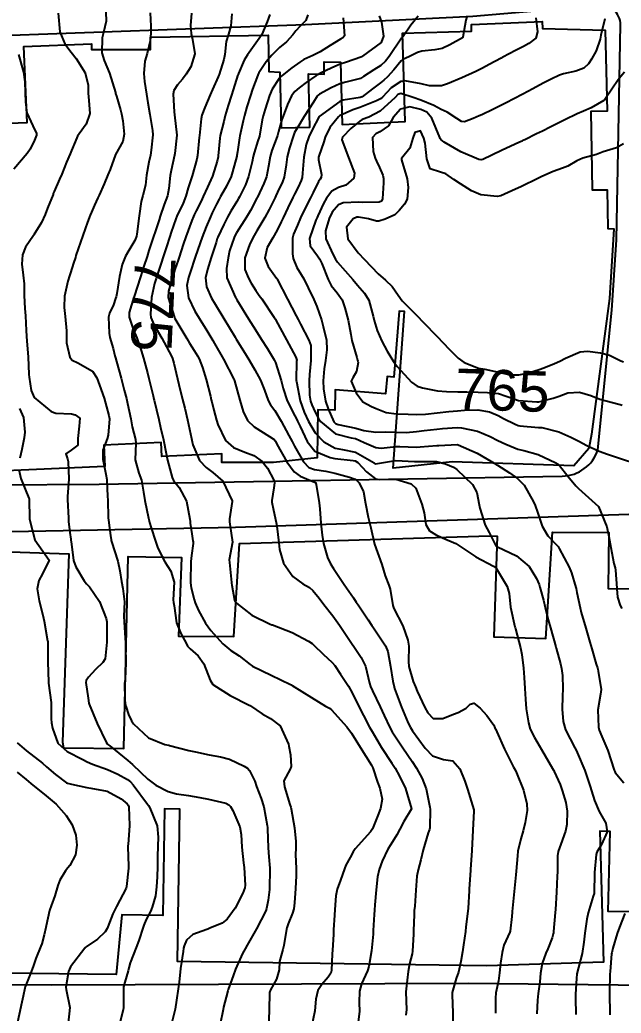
# Model space of a CAD drawing. Header units: metres. Extents: x 318500 to 325275, y 7408834 to 7428799.
# Drawn here: x 321165.9 to 321225.1, y 7409022.3 to 7409120 of the extents above; entities that cross this region are included whole.
import ezdxf
from ezdxf.enums import TextEntityAlignment as Align

# ---------------------------------------------------------------- set-up
doc = ezdxf.new("R2010")
doc.units = ezdxf.units.M
doc.header["$MEASUREMENT"] = 0
for name, color, linetype in [('Cotas', 45, 'Continuous'), ('Curvas de Nivel 1m', 11, 'Continuous'), ('Curvas de Nivel 5m', 15, 'Continuous'), ('Edificações', 30, 'Continuous'), ('Vias Primárias', 230, 'Continuous')]:
    doc.layers.add(name, color=color, linetype=linetype)
doc.styles.add('ARIAL', font='arial.ttf')

msp = doc.modelspace()

# ---------------------------------------------------------------- linework, layer by layer
at = {"layer": 'Curvas de Nivel 1m', "flags": 128}
for points, elevation in [([(321169.686, 7409120.699), (321169.824, 7409118.865), (321170.318, 7409117.697), (321170.958, 7409116.848), (321171.461, 7409116.253), (321172.322, 7409114.827), (321172.614, 7409113.631), (321172.624, 7409112.822), (321172.679, 7409112.097), (321172.808, 7409110.819), (321172.431, 7409109.768), (321171.738, 7409108.834), (321171.593, 7409108.6), (321171.348, 7409108.043), (321170.994, 7409107.187), (321170.854, 7409106.847), (321170.51, 7409106.041), (321170.021, 7409104.859), (321169.805, 7409104.36), (321169.284, 7409103.164), (321169.198, 7409102.954), (321169.169, 7409102.871), (321168.636, 7409101.5), (321168.386, 7409100.879), (321168.019, 7409100.106), (321167.279, 7409098.89), (321167.261, 7409098.858), (321167.229, 7409098.819), (321166.447, 7409097.666), (321166.168, 7409096.905), (321166.086, 7409096.007), (321166.221, 7409094.904), (321166.313, 7409094.054), (321166.326, 7409092.902), (321166.406, 7409091.625), (321166.472, 7409090.9), (321166.529, 7409089.468), (321166.555, 7409088.898), (321166.593, 7409088.405), (321166.704, 7409086.895), (321166.79, 7409085.147), (321166.811, 7409084.893), (321167.02, 7409083.567), (321167.327, 7409082.887), (321168.996, 7409081.483), (321169.451, 7409081.319), (321170.994, 7409081.264), (321171.338, 7409081.18), (321171.801, 7409080.828), (321171.746, 7409080.061), (321171.607, 7409078.83), (321171.604, 7409078.177), (321170.943, 7409077.698), (321170.437, 7409077.348), (321170.592, 7409076.845), (321170.671, 7409076.587), (321170.723, 7409074.843), (321170.599, 7409073.13), (321170.606, 7409072.844), (321170.683, 7409071.012), (321170.684, 7409070.842), (321170.696, 7409070.689), (321170.837, 7409069.587), (321170.922, 7409068.93), (321170.936, 7409068.838), (321170.965, 7409068.701), (321171.182, 7409066.834), (321171.414, 7409066.208), (321172.223, 7409064.818), (321172.477, 7409064.525), (321172.764, 7409064.234), (321173.733, 7409062.8), (321174.394, 7409061.124), (321174.452, 7409060.793), (321174.473, 7409059.013), (321174.466, 7409058.792), (321174.3, 7409057.167), (321174.064, 7409056.796), (321173.342, 7409056.121), (321172.648, 7409055.344), (321172.433, 7409055.023), (321172.415, 7409054.813), (321172.617, 7409053.301), (321172.695, 7409052.809), (321172.729, 7409052.689), (321173.53, 7409050.801), (321174.396, 7409048.958), (321174.497, 7409048.791), (321174.559, 7409048.732), (321174.761, 7409048.583), (321176.536, 7409047.152), (321177.003, 7409046.753), (321177.787, 7409046.005), (321178.516, 7409045.308), (321179.299, 7409044.722), (321180.501, 7409044.085), (321181.33, 7409043.865), (321182.496, 7409043.718), (321183.64, 7409043.516), (321184.49, 7409043.34), (321186.18, 7409042.937), (321186.483, 7409042.805), (321186.65, 7409042.627), (321186.863, 7409042.236), (321187.561, 7409040.613), (321187.694, 7409039.863), (321187.758, 7409038.61), (321187.933, 7409037.081), (321187.98, 7409036.606), (321188.088, 7409034.891), (321188.059, 7409034.605), (321187.869, 7409034.112), (321187.097, 7409032.619), (321186.334, 7409031.54), (321185.815, 7409031.147), (321184.62, 7409030.647), (321184.41, 7409030.557), (321184.318, 7409030.523), (321182.941, 7409030.04), (321182.302, 7409029.457), (321182.073, 7409028.904), (321182.031, 7409028.684), (321181.972, 7409028.37), (321181.714, 7409026.688), (321181.593, 7409025.347), (321181.5, 7409024.691), (321181.335, 7409023.581), (321181.212, 7409022.695), (321180.867, 7409021.37)], 778), ([(321174.371, 7409120.801), (321174.391, 7409119.917), (321174.127, 7409118.804), (321174, 7409118.289), (321173.966, 7409116.805), (321174.208, 7409116.053), (321174.744, 7409114.797), (321175.314, 7409112.888), (321175.336, 7409112.791), (321175.407, 7409112.532), (321175.807, 7409111.197), (321175.911, 7409110.782), (321176.047, 7409110.113), (321176.18, 7409108.778), (321176.046, 7409108.083), (321175.33, 7409106.79), (321174.79, 7409105.321), (321174.582, 7409104.797), (321174.193, 7409103.904), (321173.701, 7409102.806), (321173.571, 7409102.512), (321173.265, 7409101.807), (321172.964, 7409101.105), (321172.84, 7409100.816), (321172.571, 7409100.147), (321172.105, 7409098.827), (321171.89, 7409098.16), (321171.427, 7409096.837), (321171.367, 7409096.668), (321171.189, 7409096.101), (321170.879, 7409095.14), (321170.79, 7409094.846), (321170.639, 7409094.322), (321170.291, 7409092.853), (321170.261, 7409091.725), (321170.371, 7409090.851), (321170.498, 7409089.45), (321170.492, 7409088.849), (321170.496, 7409088.26), (321170.81, 7409086.844), (321171.065, 7409086.538), (321171.617, 7409086.276), (321173.05, 7409085.456), (321173.472, 7409084.806), (321173.751, 7409084.081), (321174.195, 7409082.798), (321174.679, 7409081.108), (321174.715, 7409080.793), (321174.599, 7409079.16), (321174.491, 7409078.795), (321174.06, 7409077.682), (321174.063, 7409076.799), (321174.38, 7409075.331), (321174.465, 7409074.794), (321174.548, 7409073.13), (321174.561, 7409072.793), (321174.608, 7409071.038), (321174.629, 7409070.792), (321174.835, 7409069.291), (321174.895, 7409068.853), (321174.904, 7409068.789), (321174.924, 7409068.693), (321175.546, 7409066.779), (321175.739, 7409065.823), (321175.912, 7409064.773), (321176.058, 7409064.065), (321176.194, 7409062.768), (321176.155, 7409061.342), (321176.169, 7409060.768), (321176.28, 7409059.182), (321176.292, 7409058.766), (321176.293, 7409058.373), (321176.346, 7409056.765), (321176.257, 7409055.155), (321176.21, 7409054.766), (321176.225, 7409053.157), (321176.278, 7409052.765), (321176.34, 7409052.496), (321176.599, 7409051.675), (321176.888, 7409051.051), (321177.088, 7409050.753), (321178.57, 7409049.372), (321180.193, 7409048.714), (321180.559, 7409048.649), (321180.633, 7409048.635), (321182.552, 7409048.152), (321183.214, 7409048.006), (321184.546, 7409047.721), (321185.665, 7409047.517), (321186.54, 7409047.281), (321188.004, 7409046.608), (321188.328, 7409046.403), (321188.526, 7409046.159), (321189.029, 7409045.106), (321189.224, 7409044.589), (321189.656, 7409043.419), (321189.922, 7409042.578), (321190.266, 7409040.76), (321190.296, 7409040.572), (321190.305, 7409040.428), (321190.359, 7409038.571), (321190.417, 7409037.671), (321190.509, 7409036.569), (321190.516, 7409036.451), (321190.504, 7409034.569), (321190.496, 7409034.442), (321190.358, 7409033.396), (321190.208, 7409032.572), (321190.125, 7409032.352), (321189.203, 7409030.587), (321188.296, 7409028.978), (321188.077, 7409028.603), (321187.839, 7409028.16), (321187.142, 7409026.617), (321186.909, 7409025.971), (321186.43, 7409024.627), (321186.386, 7409024.479), (321186.229, 7409023.871), (321185.967, 7409022.879), (321185.92, 7409022.633), (321185.643, 7409021.188)], 777), ([(321178.751, 7409120.742), (321178.817, 7409119.423), (321178.809, 7409118.74), (321178.724, 7409117.983), (321178.429, 7409116.746), (321178.22, 7409115.988), (321178.117, 7409114.75), (321178.189, 7409113.988), (321178.376, 7409112.746), (321178.521, 7409111.863), (321178.702, 7409110.74), (321178.96, 7409109.142), (321178.984, 7409108.736), (321178.848, 7409107.227), (321178.77, 7409106.738), (321178.615, 7409106.033), (321178.384, 7409104.744), (321178.268, 7409103.773), (321178.006, 7409102.749), (321177.845, 7409102.178), (321177.66, 7409100.754), (321177.435, 7409098.96), (321177.381, 7409098.758), (321177.345, 7409098.642), (321177.223, 7409098.324), (321176.62, 7409097.358), (321176.311, 7409096.773), (321175.989, 7409095.977), (321175.709, 7409094.782), (321175.464, 7409093.096), (321175.379, 7409092.787), (321175.329, 7409092.606), (321175.138, 7409092.006), (321174.73, 7409091.19), (321174.634, 7409090.795), (321174.689, 7409089.201), (321174.759, 7409088.793), (321175.079, 7409087.701), (321175.27, 7409086.985), (321175.321, 7409086.786), (321175.419, 7409086.43), (321175.886, 7409084.777), (321176.181, 7409083.614), (321176.4, 7409082.769), (321176.518, 7409082.28), (321176.816, 7409080.763), (321176.979, 7409079.997), (321177.292, 7409078.755), (321177.329, 7409078.38), (321177.242, 7409076.755), (321177.603, 7409075.435), (321177.88, 7409074.745), (321178.086, 7409073.548), (321178.207, 7409072.74), (321178.578, 7409071.011), (321178.632, 7409070.733), (321178.675, 7409070.559), (321178.843, 7409070.038), (321179.249, 7409068.726), (321179.483, 7409068.06), (321180.176, 7409066.716), (321180.786, 7409065.775), (321181.105, 7409064.705), (321181.013, 7409062.967), (321181.017, 7409062.706), (321181.091, 7409062.358), (321181.318, 7409060.701), (321181.743, 7409059.655), (321182.265, 7409058.686), (321182.421, 7409058.418), (321182.685, 7409058.142), (321183.449, 7409057.44), (321184.019, 7409056.66), (321184.646, 7409055.068), (321184.92, 7409054.647), (321186.624, 7409053.533), (321188.476, 7409052.602), (321188.572, 7409052.563), (321188.609, 7409052.543), (321189.773, 7409051.754), (321190.597, 7409051.282), (321191.536, 7409050.561), (321192.353, 7409048.763), (321192.402, 7409048.552), (321192.547, 7409047.705), (321192.629, 7409046.549), (321192.528, 7409046.303), (321191.916, 7409045.156), (321191.95, 7409044.556), (321192.484, 7409042.809), (321192.578, 7409042.549), (321192.621, 7409042.405), (321192.962, 7409040.542), (321193.078, 7409039.181), (321193.067, 7409038.54), (321193.057, 7409037.904), (321193.108, 7409036.539), (321193.116, 7409035.812), (321193.051, 7409034.54), (321192.949, 7409033.134), (321192.885, 7409032.542), (321192.768, 7409032.119), (321192.328, 7409031.082), (321192.196, 7409030.677), (321192.167, 7409030.552), (321191.915, 7409028.935), (321191.792, 7409028.555), (321191.473, 7409027.363), (321191.426, 7409026.558), (321191.182, 7409025.635), (321190.577, 7409024.567), (321190.498, 7409024.304), (321190.465, 7409022.566), (321190.4, 7409020.775)], 776), ([(321186.763, 7409120.638), (321186.677, 7409119.464), (321186.436, 7409118.641), (321186.216, 7409117.909), (321186.077, 7409116.644), (321185.977, 7409116.13), (321185.516, 7409114.649), (321185.495, 7409114.594), (321185.437, 7409114.431), (321184.877, 7409113.2), (321184.652, 7409112.661), (321184.135, 7409111.407), (321183.836, 7409110.673), (321183.745, 7409110.314), (321183.587, 7409108.677), (321183.567, 7409108.466), (321183.381, 7409106.679), (321183.327, 7409106.346), (321182.884, 7409104.686), (321182.486, 7409103.498), (321182.243, 7409102.696), (321181.973, 7409101.996), (321181.347, 7409100.709), (321181.248, 7409100.467), (321180.803, 7409099.145), (321180.662, 7409098.716), (321180.31, 7409097.623), (321180.017, 7409096.722), (321179.814, 7409096.101), (321179.363, 7409094.728), (321179.314, 7409094.583), (321179.164, 7409094.108), (321178.867, 7409092.734), (321178.772, 7409091.089), (321178.811, 7409090.735), (321179.11, 7409090.068), (321179.887, 7409088.722), (321180.849, 7409086.935), (321180.941, 7409086.711), (321181.063, 7409086.271), (321181.439, 7409084.704), (321181.569, 7409084.165), (321181.926, 7409082.696), (321182.134, 7409081.825), (321182.397, 7409080.689), (321182.816, 7409078.829), (321182.844, 7409078.682), (321182.953, 7409078.207), (321183.604, 7409076.67), (321184.246, 7409075.983), (321184.919, 7409075.51), (321185.891, 7409074.64), (321186.806, 7409072.706), (321186.809, 7409072.631), (321186.538, 7409070.95), (321186.545, 7409070.633), (321186.83, 7409068.63), (321186.53, 7409066.906), (321186.537, 7409066.633), (321186.735, 7409064.666), (321186.736, 7409064.63), (321186.739, 7409064.6), (321186.768, 7409064.396), (321187.055, 7409062.927), (321187.236, 7409062.623), (321188.733, 7409061.447), (321190.57, 7409060.572), (321190.719, 7409060.518), (321190.794, 7409060.494), (321192.708, 7409059.747), (321194.319, 7409058.902), (321194.692, 7409058.653), (321194.844, 7409058.518), (321195.779, 7409057.601), (321196.673, 7409056.786), (321196.921, 7409056.487), (321197.495, 7409055.644), (321198.272, 7409054.474), (321198.63, 7409053.81), (321199.275, 7409052.46), (321199.735, 7409051.587), (321200.35, 7409050.444), (321200.584, 7409050.012), (321201.524, 7409048.426), (321202.537, 7409046.889), (321202.848, 7409046.407), (321203.306, 7409045.619), (321203.869, 7409044.396), (321204.48, 7409042.39), (321203.72, 7409041.138), (321203.316, 7409040.401), (321203.025, 7409039.823), (321202.435, 7409038.888), (321202.154, 7409038.414), (321201.598, 7409037.236), (321201.283, 7409036.427), (321201.127, 7409035.691), (321200.989, 7409034.431), (321200.855, 7409032.933), (321200.822, 7409032.433), (321200.79, 7409031.986), (321200.703, 7409030.434), (321200.683, 7409030.066), (321200.536, 7409028.436), (321200.274, 7409026.865), (321200.135, 7409026.442), (321199.54, 7409025.162), (321199.336, 7409024.449), (321199.335, 7409023.337), (321199.355, 7409022.449), (321199.232, 7409021.418)], 774), ([(321190.512, 7409120.585), (321190.25, 7409119.848), (321189.735, 7409118.596), (321189.486, 7409118.198), (321188.31, 7409116.617), (321187.999, 7409116.084), (321187.442, 7409114.777), (321187.397, 7409114.674), (321187.385, 7409114.631), (321186.904, 7409113.149), (321186.738, 7409112.637), (321186.42, 7409111.619), (321186.127, 7409110.643), (321185.977, 7409110.048), (321185.645, 7409108.647), (321185.601, 7409108.403), (321185.434, 7409106.649), (321185.418, 7409106.561), (321185.325, 7409106.138), (321184.863, 7409104.657), (321184.376, 7409103.582), (321183.956, 7409102.67), (321183.743, 7409102.203), (321183.258, 7409101.234), (321183.076, 7409100.86), (321182.994, 7409100.684), (321182.844, 7409100.284), (321182.257, 7409098.695), (321181.992, 7409097.924), (321181.596, 7409096.704), (321181.495, 7409096.406), (321181.181, 7409095.458), (321180.992, 7409094.892), (321180.936, 7409094.712), (321180.526, 7409093.347), (321180.5, 7409092.717), (321181.121, 7409090.753), (321181.143, 7409090.71), (321181.178, 7409090.65), (321182.342, 7409088.691), (321182.622, 7409088.223), (321183.078, 7409087.491), (321183.388, 7409086.99), (321183.557, 7409086.673), (321183.896, 7409085.829), (321184.256, 7409084.662), (321184.677, 7409082.993), (321184.756, 7409082.654), (321184.805, 7409082.45), (321185, 7409081.641), (321185.278, 7409080.647), (321185.407, 7409080.222), (321186.147, 7409078.638), (321186.95, 7409077.947), (321188.06, 7409077.497), (321188.938, 7409077.153), (321189.779, 7409076.587), (321190.28, 7409075.936), (321190.912, 7409074.727), (321190.978, 7409074.569), (321190.984, 7409074.494), (321190.901, 7409073.999), (321190.703, 7409072.753), (321190.709, 7409072.573), (321190.868, 7409071.778), (321191.139, 7409070.567), (321191.2, 7409070.212), (321191.395, 7409068.564), (321191.469, 7409067.915), (321191.862, 7409066.559), (321192.781, 7409065.274), (321193.772, 7409064.535), (321194.421, 7409064.18), (321194.764, 7409063.89), (321195.368, 7409063.122), (321195.85, 7409062.504), (321196.734, 7409061.393), (321197.379, 7409060.483), (321198.691, 7409058.515), (321198.723, 7409058.47), (321199.52, 7409057.299), (321199.938, 7409056.451), (321200.34, 7409054.749), (321200.439, 7409054.443), (321200.634, 7409054.018), (321201.375, 7409052.429), (321201.772, 7409051.593), (321202.325, 7409050.414), (321202.583, 7409049.958), (321203.621, 7409048.399), (321204.54, 7409047.053), (321204.969, 7409046.383), (321205.532, 7409045.387), (321205.933, 7409044.369), (321206.276, 7409042.57), (321206.295, 7409042.363), (321206.276, 7409040.54), (321206.244, 7409040.363), (321206.113, 7409040.031), (321205.637, 7409038.372), (321205.404, 7409037.386), (321205.119, 7409036.379), (321204.995, 7409035.777), (321204.89, 7409034.382), (321204.788, 7409032.817), (321204.75, 7409032.384), (321204.722, 7409032.006), (321204.672, 7409030.385), (321204.655, 7409030.045), (321204.56, 7409028.377), (321204.529, 7409028.137), (321204.277, 7409027.127), (321204.138, 7409026.382), (321203.944, 7409024.685), (321203.928, 7409024.385), (321203.981, 7409022.616), (321203.963, 7409022.384), (321203.904, 7409022.082)], 773), ([(321194.271, 7409120.539), (321194.065, 7409119.989), (321193.503, 7409119.416), (321193.088, 7409118.962), (321192.785, 7409118.557), (321192.155, 7409117.892), (321191.477, 7409117.312), (321190.706, 7409116.581), (321190.151, 7409115.899), (321189.443, 7409114.831), (321189.359, 7409114.683), (321189.325, 7409114.602), (321188.821, 7409113.207), (321188.619, 7409112.612), (321188.263, 7409111.481), (321188.011, 7409110.621), (321187.894, 7409110.111), (321187.58, 7409108.627), (321187.545, 7409108.44), (321187.336, 7409107.056), (321187.279, 7409106.682), (321187.271, 7409106.631), (321186.858, 7409105.091), (321186.711, 7409104.636), (321186.262, 7409103.673), (321185.673, 7409102.646), (321185.527, 7409102.397), (321185.269, 7409101.905), (321184.851, 7409101.062), (321184.665, 7409100.659), (321184.249, 7409099.674), (321183.859, 7409098.671), (321183.201, 7409096.773), (321183.177, 7409096.704), (321183.171, 7409096.68), (321182.682, 7409095.183), (321182.524, 7409094.69), (321182.355, 7409093.885), (321182.499, 7409092.69), (321183.131, 7409091.386), (321183.562, 7409090.673), (321184.301, 7409089.463), (321184.797, 7409088.654), (321184.908, 7409088.473), (321185.085, 7409088.18), (321185.973, 7409086.641), (321186.985, 7409084.686), (321187.01, 7409084.63), (321187.039, 7409084.532), (321187.567, 7409082.622), (321187.885, 7409081.503), (321188.326, 7409080.61), (321188.981, 7409079.979), (321190.497, 7409079.048), (321190.962, 7409078.733), (321191.085, 7409078.569), (321191.226, 7409078.297), (321192.211, 7409076.557), (321192.92, 7409075.57), (321193.493, 7409075.119), (321194.91, 7409074.557), (321194.944, 7409074.553), (321195.019, 7409074.518), (321195.095, 7409074.329), (321195.386, 7409072.512), (321195.455, 7409071.927), (321195.553, 7409070.509), (321195.667, 7409069.336), (321195.808, 7409068.505), (321196.19, 7409067.118), (321196.497, 7409066.495), (321196.793, 7409066.033), (321197.846, 7409064.479), (321198.757, 7409063.154), (321199.035, 7409062.748), (321199.22, 7409062.463), (321200.195, 7409060.981), (321200.561, 7409060.442), (321200.716, 7409060.206), (321201.902, 7409058.422), (321202.137, 7409057.871), (321202.419, 7409056.414), (321202.648, 7409054.958), (321202.754, 7409054.409), (321202.794, 7409054.252), (321203.472, 7409052.401), (321204.15, 7409050.839), (321204.381, 7409050.392), (321204.585, 7409050.074), (321205.829, 7409048.371), (321206.549, 7409047.618), (321207.639, 7409047.248), (321208.542, 7409047.104), (321209.228, 7409046.323), (321209.72, 7409045.116), (321209.977, 7409044.315), (321210.486, 7409042.732), (321210.612, 7409042.308), (321210.628, 7409042.157), (321210.522, 7409040.309), (321210.43, 7409038.31), (321210.297, 7409036.416), (321210.29, 7409036.311), (321210.164, 7409034.522), (321210.147, 7409034.312), (321210.039, 7409032.627), (321210.01, 7409032.313), (321209.836, 7409030.798), (321209.78, 7409030.308), (321209.608, 7409029.003), (321209.494, 7409028.312), (321209.346, 7409027.379), (321209.109, 7409026.317), (321208.877, 7409025.704), (321208.475, 7409024.326), (321208.464, 7409024.099), (321208.553, 7409022.325), (321208.522, 7409020.654)], 772), ([(321197.757, 7409120.247), (321197.871, 7409118.486), (321197.705, 7409118.271), (321197.486, 7409118.136), (321196.479, 7409117.504), (321195.474, 7409116.889), (321194.751, 7409116.531), (321193.876, 7409116.132), (321193.46, 7409115.894), (321192.678, 7409115.331), (321191.733, 7409114.567), (321191.579, 7409114.428), (321191.435, 7409114.269), (321190.766, 7409113.233), (321190.482, 7409112.584), (321190.064, 7409111.258), (321189.872, 7409110.593), (321189.78, 7409110.198), (321189.489, 7409108.598), (321189.463, 7409108.494), (321189.353, 7409108.153), (321188.982, 7409106.959), (321188.895, 7409106.607), (321188.787, 7409106.07), (321188.425, 7409104.613), (321188.111, 7409103.805), (321187.544, 7409102.626), (321187.448, 7409102.457), (321187.273, 7409102.175), (321186.673, 7409101.222), (321186.347, 7409100.639), (321185.976, 7409099.909), (321185.397, 7409098.648), (321185.349, 7409098.528), (321185.222, 7409098.138), (321184.746, 7409096.657), (321184.368, 7409095.476), (321184.191, 7409094.665), (321184.268, 7409093.77), (321184.781, 7409092.656), (321185.141, 7409092.062), (321185.997, 7409090.641), (321187.093, 7409088.825), (321187.213, 7409088.628), (321187.929, 7409087.468), (321188.45, 7409086.609), (321189.055, 7409085.586), (321189.588, 7409084.592), (321190.005, 7409083.605), (321190.361, 7409082.58), (321190.581, 7409082.152), (321191, 7409081.603), (321191.636, 7409080.564), (321192.403, 7409079.121), (321192.704, 7409078.553), (321192.953, 7409078.081), (321193.832, 7409076.536), (321194.378, 7409075.982), (321194.923, 7409075.776), (321196.036, 7409075.618), (321196.919, 7409075.432), (321198.354, 7409075.037), (321198.914, 7409074.856), (321199.136, 7409074.69), (321199.324, 7409074.464), (321199.756, 7409073.598), (321199.934, 7409072.454), (321200.196, 7409071.114), (321200.377, 7409070.447), (321200.46, 7409070.06), (321200.83, 7409068.44), (321201.546, 7409066.429), (321201.882, 7409065.325), (321202.243, 7409064.418), (321202.368, 7409064.018), (321202.641, 7409062.412), (321202.746, 7409062.124), (321203.604, 7409060.401), (321204.109, 7409058.985), (321204.2, 7409058.395), (321204.174, 7409056.896), (321204.221, 7409056.394), (321204.648, 7409054.93), (321204.863, 7409054.387), (321205.038, 7409053.98), (321205.778, 7409052.372), (321206.07, 7409051.834), (321206.599, 7409051.279), (321207.549, 7409051.296), (321208.604, 7409051.701), (321209.054, 7409051.878), (321209.861, 7409052.317), (321210.244, 7409052.685), (321210.617, 7409052.799), (321211.226, 7409052.301), (321211.906, 7409051.593), (321212.593, 7409050.618), (321212.695, 7409050.383), (321212.74, 7409050.278), (321212.876, 7409049.985), (321213.634, 7409048.264), (321214.534, 7409046.497), (321214.668, 7409046.249), (321214.83, 7409045.944), (321215.5, 7409044.24), (321215.832, 7409042.895), (321215.854, 7409042.236), (321215.659, 7409041.041), (321215.467, 7409040.24), (321215.243, 7409039.44), (321214.957, 7409038.245), (321214.897, 7409037.771), (321214.769, 7409036.246), (321214.739, 7409035.901), (321214.586, 7409034.247), (321214.396, 7409032.294), (321214.39, 7409032.249), (321214.385, 7409032.214), (321214.343, 7409031.8), (321214.203, 7409030.37), (321214.164, 7409030.252), (321213.578, 7409028.983), (321213.391, 7409028.263), (321213.231, 7409027.217), (321213.143, 7409026.267), (321213.049, 7409025.477), (321212.777, 7409024.272), (321212.739, 7409023.766), (321212.741, 7409022.272)], 771), ([(321205.121, 7409120.394), (321204.397, 7409119.515), (321203.661, 7409118.408), (321203.574, 7409118.324), (321203.488, 7409118.235), (321202.261, 7409116.428), (321201.925, 7409115.971), (321201.456, 7409115.539), (321200.779, 7409115.121), (321199.739, 7409114.466), (321199.56, 7409114.346), (321199.437, 7409114.282), (321198.001, 7409113.915), (321197.429, 7409113.742), (321196.568, 7409113.357), (321195.413, 7409112.721), (321195.294, 7409112.64), (321195.182, 7409112.523), (321194.832, 7409111.957), (321193.906, 7409110.542), (321193.712, 7409110.218), (321193.376, 7409109.643), (321192.965, 7409108.956), (321192.806, 7409108.556), (321192.464, 7409107.438), (321192.232, 7409106.561), (321192.12, 7409105.764), (321191.947, 7409104.564), (321191.779, 7409104.089), (321191.288, 7409103.086), (321191.118, 7409102.737), (321191.038, 7409102.574), (321190.462, 7409101.382), (321190.04, 7409100.588), (321189.237, 7409099.269), (321188.852, 7409098.606), (321188.508, 7409097.9), (321188.072, 7409096.617), (321188.057, 7409095.49), (321188.416, 7409094.611), (321188.698, 7409094.14), (321189.158, 7409093.411), (321189.486, 7409092.928), (321189.718, 7409092.591), (321190.95, 7409090.745), (321191.065, 7409090.571), (321191.119, 7409090.484), (321192.149, 7409088.559), (321193.073, 7409086.834), (321193.158, 7409086.636), (321193.169, 7409086.549), (321193.163, 7409086.455), (321193.13, 7409084.549), (321193.136, 7409084.451), (321193.501, 7409082.543), (321193.901, 7409081.438), (321194.328, 7409080.53), (321194.973, 7409079.412), (321195.841, 7409078.507), (321196.951, 7409077.905), (321197.668, 7409077.764), (321198.945, 7409077.503), (321200.783, 7409076.442), (321200.862, 7409076.374), (321200.929, 7409076.345), (321201.52, 7409076.431), (321202.694, 7409076.653), (321202.934, 7409076.668), (321204.755, 7409076.569), (321204.933, 7409076.566), (321206.712, 7409076.584), (321206.933, 7409076.565), (321207.829, 7409076.347), (321208.598, 7409076.007), (321208.925, 7409075.785), (321210.494, 7409074.314), (321210.898, 7409073.54), (321211.135, 7409072.306), (321211.2, 7409071.981), (321211.739, 7409070.297), (321212.132, 7409069.58), (321212.766, 7409068.281), (321212.829, 7409068.222), (321212.932, 7409068.175), (321214.816, 7409067.289), (321216.056, 7409066.237), (321216.782, 7409065.054), (321217.031, 7409064.483), (321217.125, 7409064.225), (321217.458, 7409062.921), (321217.629, 7409062.217), (321217.948, 7409060.996), (321218.163, 7409060.208), (321218.692, 7409058.326), (321218.724, 7409058.199), (321219.145, 7409056.663), (321219.251, 7409056.191), (321219.342, 7409055.508), (321219.381, 7409054.189), (321219.341, 7409053.478), (321219.308, 7409052.19), (321219.407, 7409050.997), (321219.641, 7409050.184), (321220.563, 7409048.401), (321220.684, 7409048.169), (321220.799, 7409047.925), (321221.534, 7409046.16), (321222.06, 7409044.609), (321222.197, 7409044.153), (321222.496, 7409043.229), (321222.971, 7409042.143), (321223.599, 7409040.997), (321223.756, 7409040.13), (321223.192, 7409038.893), (321222.726, 7409038.146), (321222.658, 7409037.915), (321222.494, 7409036.139), (321222.489, 7409036.048), (321222.468, 7409034.139), (321222.454, 7409034.055), (321222.367, 7409033.796), (321221.872, 7409032.147), (321221.737, 7409031.545), (321221.529, 7409030.152), (321221.441, 7409029.287), (321221.272, 7409028.155), (321220.911, 7409026.796), (321220.766, 7409026.163), (321220.717, 7409025.709), (321220.628, 7409024.164), (321220.634, 7409023.764), (321220.66, 7409022.163)], 769), ([(321209.923, 7409120.326), (321209.839, 7409120.004), (321209.538, 7409118.33), (321209.523, 7409118.307), (321209.499, 7409118.288), (321208.252, 7409117.585), (321207.483, 7409117.229), (321206.764, 7409117.088), (321205.479, 7409116.966), (321205.054, 7409116.815), (321204.203, 7409116.403), (321203.692, 7409116.182), (321203.464, 7409115.995), (321202.743, 7409115.129), (321202.093, 7409114.43), (321201.753, 7409114.117), (321201.431, 7409113.847), (321200.616, 7409113.258), (321199.608, 7409112.467), (321199.409, 7409112.391), (321197.752, 7409112.142), (321197.405, 7409112.005), (321195.39, 7409110.52), (321194.674, 7409109.226), (321194.362, 7409108.535), (321194.115, 7409107.772), (321193.856, 7409106.542), (321193.74, 7409104.97), (321193.71, 7409104.544), (321193.613, 7409104.238), (321193.296, 7409103.592), (321192.953, 7409102.885), (321192.788, 7409102.555), (321192.296, 7409101.529), (321191.832, 7409100.564), (321191.645, 7409100.167), (321191.238, 7409099.353), (321190.805, 7409098.576), (321190.261, 7409097.63), (321190.016, 7409096.588), (321190.365, 7409095.76), (321191.171, 7409094.612), (321191.194, 7409094.57), (321191.227, 7409094.512), (321192.261, 7409092.559), (321193.126, 7409090.918), (321193.321, 7409090.547), (321193.554, 7409090.103), (321194.378, 7409088.531), (321194.543, 7409087.987), (321194.573, 7409086.527), (321194.434, 7409085.145), (321194.397, 7409084.53), (321194.427, 7409083.12), (321194.519, 7409082.527), (321194.649, 7409082.168), (321194.999, 7409081.42), (321195.303, 7409080.825), (321195.525, 7409080.512), (321196.972, 7409079.313), (321198.52, 7409078.922), (321198.965, 7409078.832), (321199.811, 7409078.457), (321200.953, 7409077.94), (321201.501, 7409077.882), (321202.954, 7409078.039), (321203.312, 7409078.049), (321204.954, 7409077.995), (321205.329, 7409078.009), (321206.957, 7409078.149), (321207.15, 7409078.164), (321208.959, 7409078.239), (321209.066, 7409078.222), (321210.946, 7409077.384), (321212.843, 7409076.281), (321212.892, 7409076.243), (321212.929, 7409076.214), (321214.131, 7409075.471), (321214.917, 7409074.92), (321215.585, 7409074.243), (321216.5, 7409072.62), (321216.655, 7409072.232), (321216.87, 7409071.577), (321217.348, 7409070.223), (321217.898, 7409069.271), (321218.831, 7409068.318), (321218.887, 7409068.256), (321218.917, 7409068.199), (321219.012, 7409068.012), (321220.008, 7409066.182), (321220.235, 7409065.622), (321220.662, 7409064.172), (321220.685, 7409064.087), (321220.765, 7409063.671), (321221.08, 7409062.167), (321221.199, 7409061.71), (321221.651, 7409060.161), (321222.043, 7409058.813), (321222.235, 7409058.155), (321222.675, 7409056.621), (321222.779, 7409056.256), (321222.81, 7409056.148), (321222.856, 7409055.958), (321223.137, 7409054.143), (321223.086, 7409053.69), (321222.814, 7409052.147), (321222.889, 7409050.442), (321222.958, 7409050.144), (321223.215, 7409049.506), (321223.802, 7409048.131), (321224.445, 7409046.208), (321224.475, 7409046.121), (321224.485, 7409046.077), (321224.529, 7409045.981), (321225.371, 7409044.96)], 768), ([(321216.715, 7409120.238), (321216.894, 7409118.848), (321216.716, 7409118.238), (321216.015, 7409117.722), (321215.488, 7409117.434), (321214.724, 7409117.018), (321213.472, 7409116.383), (321213.405, 7409116.347), (321213.289, 7409116.283), (321212.126, 7409115.634), (321211.455, 7409115.285), (321210.797, 7409114.969), (321209.44, 7409114.33), (321208.02, 7409113.762), (321207.428, 7409113.535), (321206.254, 7409113.551), (321205.43, 7409113.747), (321203.813, 7409114.028), (321203.433, 7409113.965), (321202.483, 7409113.365), (321201.615, 7409112.437), (321201.408, 7409112.255), (321201.019, 7409112.058), (321199.4, 7409111.429), (321198.695, 7409111.179), (321197.391, 7409110.589), (321197.268, 7409110.492), (321196.433, 7409109.445), (321195.956, 7409108.511), (321195.823, 7409108.043), (321195.332, 7409106.621), (321195.306, 7409106.545), (321195.303, 7409106.52), (321195.301, 7409106.491), (321195.327, 7409106.266), (321195.607, 7409104.81), (321195.586, 7409104.516), (321195.468, 7409104.357), (321195.304, 7409104.125), (321194.778, 7409103.037), (321194.518, 7409102.531), (321194.093, 7409101.712), (321193.556, 7409100.545), (321193.243, 7409099.824), (321192.843, 7409098.944), (321192.753, 7409098.555), (321192.76, 7409097.001), (321192.818, 7409096.554), (321193.187, 7409095.682), (321193.603, 7409094.97), (321193.857, 7409094.54), (321194.312, 7409093.683), (321194.852, 7409092.524), (321195.14, 7409091.848), (321195.608, 7409090.513), (321195.769, 7409089.851), (321196.096, 7409088.505), (321196.141, 7409087.565), (321195.993, 7409086.506), (321195.878, 7409085.687), (321195.788, 7409084.509), (321195.805, 7409083.732), (321195.996, 7409082.505), (321196.26, 7409081.758), (321196.811, 7409080.493), (321196.987, 7409080.303), (321197.251, 7409080.222), (321198.981, 7409079.86), (321199.794, 7409079.642), (321200.976, 7409079.475), (321201.916, 7409079.486), (321202.976, 7409079.457), (321203.932, 7409079.444), (321204.977, 7409079.532), (321205.735, 7409079.622), (321206.981, 7409079.759), (321207.52, 7409079.814), (321208.984, 7409079.913), (321209.413, 7409079.896), (321210.979, 7409079.571), (321212.226, 7409079.036), (321212.965, 7409078.642), (321213.778, 7409078.268), (321214.953, 7409077.805), (321215.532, 7409077.663), (321216.946, 7409077.281), (321218.675, 7409076.463), (321218.932, 7409076.321), (321219.06, 7409076.198), (321219.857, 7409075.124), (321220.67, 7409074.174), (321220.906, 7409073.933), (321222.88, 7409072.15), (321223.703, 7409070.137), (321223.919, 7409069.212), (321224.104, 7409068.131), (321224.399, 7409066.533), (321224.519, 7409066.124), (321224.565, 7409065.892), (321224.683, 7409064.121), (321224.686, 7409064.038), (321224.761, 7409063.212), (321225.032, 7409062.395), (321225.193, 7409062.113)], 767), ([(321223.52, 7409120.15), (321223.131, 7409118.526), (321223.06, 7409118.154), (321222.659, 7409116.982), (321222.198, 7409116.163), (321221.907, 7409115.722), (321221.457, 7409115.296), (321220.654, 7409114.98), (321219.448, 7409114.727), (321219.047, 7409114.605), (321218.229, 7409114.218), (321217.436, 7409113.803), (321216.414, 7409113.256), (321215.425, 7409112.728), (321214.543, 7409112.263), (321213.805, 7409111.883), (321213.411, 7409111.686), (321212.473, 7409111.225), (321211.396, 7409110.71), (321211.122, 7409110.583), (321210.537, 7409110.319), (321209.709, 7409110.003), (321209.386, 7409110.038), (321208.935, 7409110.337), (321207.999, 7409110.954), (321207.399, 7409111.228), (321206.66, 7409111.629), (321205.407, 7409112.137), (321204.637, 7409112.398), (321203.416, 7409112.786), (321203.135, 7409112.693), (321202.871, 7409112.418), (321201.396, 7409111.051), (321200.26, 7409110.457), (321199.624, 7409110.228), (321199.384, 7409110.077), (321198.514, 7409109.337), (321197.666, 7409108.487), (321197.606, 7409108.238), (321198.277, 7409106.481), (321198.849, 7409104.94), (321198.808, 7409104.475), (321198.002, 7409103.781), (321197.296, 7409103.543), (321196.619, 7409103.171), (321196.111, 7409102.508), (321195.812, 7409101.971), (321195.254, 7409100.771), (321195.175, 7409100.597), (321195.138, 7409100.522), (321195.061, 7409100.336), (321194.441, 7409098.532), (321194.499, 7409097.811), (321195.205, 7409096.83), (321195.419, 7409096.517), (321195.637, 7409096.069), (321196.279, 7409094.503), (321196.576, 7409093.911), (321197.157, 7409093.169), (321197.643, 7409092.485), (321197.921, 7409091.7), (321198.229, 7409090.479), (321198.484, 7409089.091), (321198.582, 7409088.475), (321199.073, 7409086.798), (321199.158, 7409086.556), (321199.187, 7409086.468), (321199.212, 7409086.324), (321199.055, 7409085.452), (321198.696, 7409084.823), (321198.522, 7409084.475), (321199.023, 7409083.344), (321199.693, 7409082.46), (321200.536, 7409081.978), (321201.004, 7409081.795), (321201.983, 7409081.409), (321202.998, 7409081.255), (321204.147, 7409081.25), (321204.998, 7409081.205), (321205.842, 7409081.221), (321207, 7409081.362), (321208.166, 7409081.507), (321209.002, 7409081.576), (321209.708, 7409081.618), (321211.003, 7409081.653), (321212.162, 7409081.453), (321212.998, 7409081.096), (321213.539, 7409080.816), (321214.687, 7409080.255), (321214.988, 7409080.127), (321215.144, 7409080.092), (321216.986, 7409079.935), (321217.3, 7409079.911), (321218.98, 7409079.503), (321220.18, 7409078.973), (321220.966, 7409078.588), (321221.756, 7409078.162), (321222.952, 7409077.604), (321223.788, 7409077.297), (321224.942, 7409076.898), (321226.666, 7409076.362)], 766), ([(321165.755, 7409116.626), (321166.251, 7409114.908), (321166.387, 7409113.944), (321166.436, 7409112.905), (321166.445, 7409111.949), (321166.596, 7409110.902), (321167.365, 7409109.198), (321167.54, 7409108.888), (321167.55, 7409108.695), (321167.35, 7409108.192), (321166.913, 7409107.32), (321166.623, 7409106.901), (321165.314, 7409105.343)], 779), ([(321225.357, 7409107.827), (321224.678, 7409107.455), (321223.349, 7409107.042), (321222.698, 7409106.805), (321221.343, 7409106.435), (321220.742, 7409106.179), (321219.88, 7409105.643), (321219.329, 7409105.447), (321218.42, 7409105.117), (321217.316, 7409104.624), (321217.046, 7409104.501), (321216.511, 7409104.238), (321215.704, 7409103.846), (321215.301, 7409103.658), (321214.34, 7409103.218), (321213.287, 7409102.74), (321212.914, 7409102.657), (321211.288, 7409102.838), (321210.386, 7409103.227), (321209.304, 7409103.916), (321208.654, 7409104.34), (321207.839, 7409104.876), (321207.317, 7409105.065), (321206.326, 7409105.381), (321205.967, 7409106.38), (321205.822, 7409107.914), (321205.697, 7409108.385), (321205.371, 7409109.125), (321204.812, 7409108.952), (321204.62, 7409108.397), (321204.319, 7409107.427), (321203.499, 7409106.408), (321203.475, 7409106.262), (321204.053, 7409104.403), (321204.148, 7409103.551), (321204.054, 7409102.402), (321203.773, 7409101.904), (321203.263, 7409101.266), (321202.816, 7409100.857), (321201.883, 7409100.431), (321201.248, 7409100.24), (321201.029, 7409100.224), (321200.224, 7409100.455), (321199.252, 7409100.632), (321199.096, 7409100.628), (321198.72, 7409100.475), (321198.075, 7409099.648), (321198.187, 7409098.48), (321199.21, 7409097.106), (321199.853, 7409096.46), (321201.179, 7409095.052), (321201.899, 7409094.429), (321202.555, 7409093.811), (321203.155, 7409092.958), (321203.556, 7409092.406), (321205.126, 7409090.8), (321205.534, 7409090.384), (321207.096, 7409088.77), (321207.505, 7409088.354), (321208.287, 7409087.547), (321209.074, 7409086.745), (321209.655, 7409086.324), (321211.062, 7409085.777), (321211.702, 7409085.659), (321213.056, 7409085.378), (321214.192, 7409085.123), (321215.053, 7409085.111), (321215.98, 7409085.317), (321217.061, 7409085.641), (321217.504, 7409085.783), (321218.572, 7409086.207), (321219.073, 7409086.454), (321219.648, 7409086.763), (321221.082, 7409087.377), (321221.804, 7409087.442), (321223.081, 7409087.267), (321223.982, 7409087.039), (321225.074, 7409086.483), (321225.345, 7409086.387)], 764), ([(321165.879, 7409081.787), (321166.257, 7409080.901), (321166.393, 7409079.474), (321166.338, 7409078.899), (321166.101, 7409077.744), (321165.893, 7409076.906)], 779), ([(321165.796, 7409075.784), (321165.984, 7409074.904), (321166.795, 7409072.978), (321166.818, 7409072.891), (321166.85, 7409070.89), (321167.371, 7409068.885), (321168.8, 7409066.87), (321168.138, 7409065.518), (321167.775, 7409064.88), (321167.6, 7409064.043), (321167.799, 7409062.88), (321168.154, 7409061.451), (321168.282, 7409060.874), (321168.64, 7409058.922), (321168.645, 7409058.87), (321168.67, 7409056.87), (321168.721, 7409054.869), (321168.737, 7409054.77), (321168.998, 7409052.864), (321168.997, 7409051.267), (321169.02, 7409050.864), (321169.114, 7409050.33), (321169.657, 7409048.854), (321170.548, 7409048.024), (321172.109, 7409047.244), (321172.533, 7409047.03), (321173.044, 7409046.805), (321174.525, 7409046.251), (321175.546, 7409045.8), (321176.515, 7409045.277), (321176.806, 7409045.048), (321177.056, 7409044.752), (321178.482, 7409042.846), (321178.567, 7409042.729), (321178.711, 7409042.494), (321179.409, 7409040.72), (321179.536, 7409039.622), (321179.481, 7409038.719), (321179.445, 7409037.689), (321179.445, 7409036.72), (321179.417, 7409035.688), (321179.37, 7409034.72), (321179.25, 7409033.832), (321178.933, 7409032.724), (321178.765, 7409032.304), (321178.332, 7409031.508), (321178.104, 7409030.953), (321178.033, 7409030.734), (321177.603, 7409029.438), (321177.341, 7409028.744), (321176.761, 7409027.239), (321176.642, 7409026.754), (321176.578, 7409026.443), (321176.249, 7409025.353), (321176.114, 7409024.89), (321176.093, 7409024.762), (321176.114, 7409022.859), (321176.106, 7409022.762), (321176.078, 7409022.631), (321175.611, 7409020.769)], 779), ([(321165.633, 7409046.015), (321166.514, 7409045.281), (321166.972, 7409044.885), (321168.492, 7409043.664), (321169.466, 7409042.855), (321170.464, 7409041.753), (321171.05, 7409040.831), (321171.411, 7409039.797), (321171.513, 7409038.824), (321171.366, 7409037.875), (321170.839, 7409036.833), (321170.638, 7409036.594), (321170.392, 7409036.301), (321169.85, 7409035.376), (321169.657, 7409034.851), (321169.345, 7409033.841), (321168.98, 7409032.861), (321168.828, 7409032.378), (321168.498, 7409030.867), (321168.468, 7409030.717), (321168.307, 7409030.004), (321168.051, 7409029.115), (321167.961, 7409028.873), (321167.491, 7409027.665), (321167.206, 7409026.881), (321166.942, 7409026.194), (321166.437, 7409024.888), (321166.396, 7409024.73), (321166.226, 7409023.958), (321166.025, 7409023.081), (321165.984, 7409022.893), (321165.676, 7409021.41)], 781), ([(321225.486, 7409032.103), (321224.973, 7409030.754), (321224.725, 7409030.114), (321224.299, 7409028.691), (321224.192, 7409028.22), (321224.179, 7409028.121), (321224.024, 7409026.371), (321224.003, 7409026.123), (321223.975, 7409024.392), (321223.98, 7409024.123), (321224.008, 7409022.327), (321224.01, 7409022.122)], 768)]:
    msp.add_lwpolyline(points, dxfattribs=dict(at, elevation=elevation))
at = {"layer": 'Curvas de Nivel 5m', "flags": 128}
for points, elevation in [([(321182.797, 7409120.691), (321182.712, 7409119.482), (321182.771, 7409118.691), (321182.914, 7409118.118), (321183.119, 7409116.685), (321182.738, 7409115.404), (321182.286, 7409114.697), (321181.924, 7409114.211), (321181.424, 7409113.644), (321181.052, 7409113.077), (321181.01, 7409112.714), (321181.115, 7409110.99), (321181.141, 7409110.712), (321181.36, 7409108.71), (321181.149, 7409106.895), (321181.119, 7409106.712), (321180.804, 7409105.226), (321180.709, 7409104.716), (321180.563, 7409103.445), (321180.433, 7409102.718), (321180.13, 7409101.859), (321179.735, 7409100.725), (321179.617, 7409100.355), (321179.235, 7409099.188), (321179.077, 7409098.732), (321178.612, 7409097.336), (321178.426, 7409096.742), (321178.127, 7409095.804), (321177.784, 7409094.751), (321177.151, 7409092.817), (321177.133, 7409092.76), (321176.667, 7409091.227), (321176.656, 7409090.767), (321177.101, 7409089.504), (321177.42, 7409088.755), (321177.845, 7409087.516), (321178.088, 7409086.745), (321178.484, 7409085.303), (321178.617, 7409084.736), (321179.015, 7409083.057), (321179.095, 7409082.729), (321179.119, 7409082.619), (321179.58, 7409080.724), (321179.767, 7409079.933), (321180.033, 7409078.719), (321180.304, 7409077.352), (321180.448, 7409076.715), (321180.913, 7409075.002), (321180.99, 7409074.788), (321181.038, 7409074.708), (321181.583, 7409074.016), (321182.326, 7409072.688), (321182.641, 7409070.895), (321182.661, 7409070.683), (321182.681, 7409070.516), (321182.838, 7409069.462), (321182.935, 7409068.782), (321182.959, 7409068.678), (321182.985, 7409068.52), (321182.81, 7409067.329), (321182.743, 7409066.738), (321182.738, 7409066.681), (321182.696, 7409064.756), (321182.701, 7409064.681), (321182.712, 7409064.623), (321182.765, 7409064.152), (321183.072, 7409062.994), (321183.176, 7409062.674), (321183.481, 7409061.927), (321184.197, 7409060.658), (321184.71, 7409059.961), (321185.896, 7409058.638), (321186.684, 7409057.993), (321187.511, 7409057.45), (321188.588, 7409056.601), (321188.669, 7409056.537), (321188.815, 7409056.45), (321190.655, 7409055.541), (321192.557, 7409054.635), (321192.641, 7409054.597), (321192.727, 7409054.549), (321194.623, 7409053.363), (321196.002, 7409052.499), (321196.405, 7409052.29), (321196.606, 7409052.136), (321198.119, 7409050.475), (321198.58, 7409049.834), (321199.413, 7409048.457), (321200.534, 7409046.688), (321200.649, 7409046.438), (321201.114, 7409045.029), (321201.36, 7409044.427), (321201.577, 7409043.34), (321201.424, 7409042.426), (321201.146, 7409041.754), (321200.632, 7409040.437), (321200.447, 7409040.13), (321198.939, 7409038.462), (321198.73, 7409038.161), (321198.417, 7409037.591), (321198.015, 7409036.865), (321197.866, 7409036.475), (321197.489, 7409035.374), (321197.156, 7409034.482), (321197.025, 7409033.821), (321196.938, 7409032.484), (321196.902, 7409031.924), (321196.806, 7409030.485), (321196.777, 7409030.021), (321196.682, 7409028.486), (321196.662, 7409028.11), (321196.599, 7409026.487), (321196.532, 7409026.22), (321196.26, 7409025.817), (321195.638, 7409025.11), (321195.249, 7409024.505), (321195.06, 7409023.675), (321194.941, 7409022.509), (321194.609, 7409020.929)], 775), ([(321201.277, 7409120.444), (321201.51, 7409119.804), (321201.726, 7409118.436), (321201.484, 7409117.828), (321199.65, 7409116.467), (321199.536, 7409116.402), (321199.469, 7409116.375), (321198.069, 7409115.876), (321197.458, 7409115.67), (321196.627, 7409115.327), (321195.443, 7409114.75), (321195.293, 7409114.672), (321195.066, 7409114.526), (321194.101, 7409113.869), (321193.422, 7409113.359), (321192.986, 7409112.985), (321192.653, 7409112.558), (321192.265, 7409111.698), (321191.819, 7409110.566), (321191.703, 7409110.249), (321191.367, 7409109.042), (321191.272, 7409108.661), (321191.246, 7409108.572), (321190.73, 7409107.188), (321190.558, 7409106.582), (321190.388, 7409105.651), (321190.18, 7409104.587), (321189.945, 7409103.945), (321189.296, 7409102.6), (321189.279, 7409102.566), (321188.602, 7409101.268), (321188.213, 7409100.616), (321187.234, 7409099.069), (321187.077, 7409098.787), (321187.009, 7409098.632), (321186.547, 7409097.3), (321186.403, 7409096.638), (321186.261, 7409095.563), (321186.288, 7409094.639), (321187.151, 7409092.708), (321187.181, 7409092.66), (321187.198, 7409092.629), (321187.284, 7409092.492), (321188.431, 7409090.61), (321189.104, 7409089.524), (321189.696, 7409088.591), (321190.242, 7409087.743), (321190.948, 7409086.572), (321191.066, 7409086.309), (321191.637, 7409084.564), (321191.829, 7409083.761), (321192.214, 7409082.558), (321192.995, 7409081.058), (321193.172, 7409080.728), (321193.258, 7409080.546), (321193.516, 7409080.008), (321194.207, 7409078.531), (321194.946, 7409077.606), (321196.463, 7409076.971), (321196.936, 7409076.874), (321198.724, 7409076.681), (321198.932, 7409076.635), (321199.178, 7409076.466), (321200.032, 7409075.564), (321200.914, 7409074.866), (321201.278, 7409074.799), (321202.914, 7409074.847), (321204.427, 7409074.395), (321204.903, 7409073.955), (321205.498, 7409072.381), (321205.713, 7409071.531), (321205.893, 7409070.374), (321206.245, 7409069.77), (321206.84, 7409069.393), (321207.537, 7409069.05), (321208.832, 7409068.51), (321209.144, 7409068.327), (321210.813, 7409067.187), (321212.546, 7409066.284), (321212.797, 7409066.07), (321213.906, 7409064.263), (321214.082, 7409063.579), (321214.217, 7409062.258), (321214.665, 7409060.307), (321214.682, 7409060.251), (321214.718, 7409060.101), (321215.201, 7409058.245), (321215.332, 7409057.595), (321215.493, 7409056.242), (321215.56, 7409055.337), (321215.621, 7409054.24), (321215.684, 7409053.179), (321215.771, 7409052.238), (321215.984, 7409050.848), (321216.175, 7409050.234), (321216.578, 7409049.43), (321217.279, 7409048.219), (321218.355, 7409046.38), (321218.459, 7409046.201), (321218.484, 7409046.155), (321218.529, 7409046.063), (321219.107, 7409044.782), (321219.32, 7409044.188), (321219.659, 7409043.016), (321219.8, 7409042.18), (321219.786, 7409040.854), (321219.645, 7409040.182), (321219.177, 7409038.928), (321218.924, 7409038.193), (321218.862, 7409037.755), (321218.836, 7409036.193), (321218.825, 7409035.762), (321218.75, 7409034.194), (321218.648, 7409032.491), (321218.624, 7409032.196), (321218.455, 7409030.331), (321218.445, 7409030.198), (321218.427, 7409030.09), (321218.313, 7409029.704), (321217.889, 7409028.611), (321217.714, 7409028.206), (321217.327, 7409027.162), (321217.172, 7409026.211), (321217.106, 7409025.363), (321216.962, 7409024.213), (321216.879, 7409023.565), (321216.826, 7409022.214)], 770), ([(321225.452, 7409114.895), (321225.089, 7409114.482), (321224.843, 7409114.129), (321223.575, 7409112.301), (321223.47, 7409112.149), (321223.445, 7409112.124), (321223.419, 7409112.104), (321222.177, 7409111.394), (321221.403, 7409111.042), (321220.788, 7409110.791), (321219.561, 7409110.197), (321219.449, 7409110.139), (321219.389, 7409110.108), (321218.131, 7409109.466), (321217.373, 7409109.092), (321216.793, 7409108.811), (321215.631, 7409108.247), (321215.448, 7409108.161), (321215.359, 7409108.116), (321215.099, 7409107.995), (321213.349, 7409107.17), (321211.505, 7409106.307), (321211.33, 7409106.27), (321211.12, 7409106.312), (321209.341, 7409107.061), (321207.689, 7409108.021), (321207.359, 7409108.271), (321207.304, 7409108.361), (321207.263, 7409108.46), (321206.474, 7409110.374), (321205.971, 7409110.957), (321205.398, 7409111.231), (321204.324, 7409111.477), (321203.399, 7409111.269), (321202.679, 7409110.421), (321202.193, 7409109.613), (321201.369, 7409109.022), (321200.975, 7409108.836), (321200.618, 7409108.451), (321200.688, 7409107.101), (321200.893, 7409106.447), (321201.019, 7409106.137), (321201.321, 7409105.516), (321201.644, 7409104.766), (321201.71, 7409104.434), (321201.723, 7409104.014), (321201.633, 7409102.435), (321201.513, 7409102.2), (321201.275, 7409102.11), (321199.654, 7409102.084), (321199.274, 7409102.086), (321197.729, 7409102.03), (321197.27, 7409101.824), (321196.655, 7409101.103), (321196.367, 7409100.503), (321196.006, 7409099.277), (321196.035, 7409098.508), (321196.728, 7409096.977), (321196.99, 7409096.493), (321197.195, 7409096.185), (321198.689, 7409094.475), (321199.165, 7409093.94), (321199.848, 7409093.151), (321200.274, 7409092.453), (321200.687, 7409090.886), (321200.781, 7409090.445), (321201.105, 7409089.458), (321201.56, 7409088.433), (321202.089, 7409087.434), (321202.702, 7409086.416), (321203.063, 7409085.934), (321204.481, 7409084.396), (321205.034, 7409083.997), (321205.57, 7409083.844), (321207.028, 7409083.543), (321207.915, 7409083.459), (321209.026, 7409083.428), (321209.913, 7409083.435), (321211.027, 7409083.411), (321211.959, 7409083.363), (321213.025, 7409083.255), (321214.544, 7409082.731), (321215.015, 7409082.59), (321216.805, 7409082.44), (321217.013, 7409082.459), (321218.425, 7409082.803), (321219.022, 7409083.007), (321219.88, 7409083.334), (321221.029, 7409083.406), (321222.12, 7409083.062), (321223.019, 7409082.72), (321224.898, 7409082.236), (321225.011, 7409082.202), (321225.216, 7409082.117)], 765), ([(321165.635, 7409048.904), (321166.548, 7409048.097), (321168.125, 7409046.874), (321168.527, 7409046.531), (321169.421, 7409045.759), (321170.511, 7409044.956), (321170.593, 7409044.921), (321170.98, 7409044.833), (321172.505, 7409044.479), (321172.888, 7409044.422), (321174.5, 7409044.125), (321175.879, 7409043.38), (321176.482, 7409042.892), (321176.579, 7409042.759), (321176.633, 7409042.603), (321176.688, 7409040.756), (321176.553, 7409038.88), (321176.543, 7409038.758), (321176.544, 7409038.642), (321176.607, 7409036.757), (321176.603, 7409036.551), (321176.41, 7409034.759), (321176.368, 7409034.598), (321175.426, 7409032.774), (321175.069, 7409032.049), (321174.556, 7409030.786), (321174.489, 7409030.616), (321174.313, 7409030.292), (321173.535, 7409029.564), (321172.425, 7409028.809), (321172.347, 7409028.751), (321172.289, 7409028.694), (321170.893, 7409026.831), (321170.701, 7409026.396), (321170.423, 7409024.837), (321170.454, 7409024.619), (321170.822, 7409022.831), (321170.653, 7409021.299)], 780)]:
    msp.add_lwpolyline(points, dxfattribs=dict(at, elevation=elevation))
at = {"layer": 'Edificações'}
for points in [[(321160.442, 7409109.701), (321166.614, 7409109.941), (321166.305, 7409117.421), (321172.942, 7409117.695), (321172.969, 7409117.121), (321178.77, 7409117.136), (321178.767, 7409118.325), (321190.345, 7409118.546), (321190.433, 7409114.954), (321191.52, 7409114.899), (321191.647, 7409109.406), (321194.453, 7409109.471), (321194.331, 7409114.738), (321195.857, 7409114.709), (321195.88, 7409115.922), (321197.487, 7409115.891), (321197.655, 7409109.729), (321203.843, 7409110.042), (321203.577, 7409118.721), (321210.396, 7409118.93), (321210.376, 7409119.601), (321217.342, 7409119.887), (321217.37, 7409119.2), (321223.549, 7409119.027), (321223.727, 7409111.073), (321222.133, 7409111.037), (321222.269, 7409103.299), (321223.745, 7409103.325), (321223.812, 7409099.512), (321224.385, 7409099.481), (321223.988, 7409092.615), (321222.184, 7409079.282), (321221.954, 7409077.844), (321220.461, 7409076.165), (321208.469, 7409076.549), (321202.656, 7409075.908), (321203.772, 7409091.329), (321203.26, 7409091.366), (321202.72, 7409084.883), (321202.069, 7409084.937), (321201.927, 7409083.231), (321196.949, 7409083.646), (321196.91, 7409081.619), (321195.258, 7409081.65), (321195.169, 7409076.95), (321190.896, 7409076.488), (321185.803, 7409076.49), (321185.804, 7409077.343), (321179.871, 7409077.078), (321179.81, 7409078.449), (321174.175, 7409078.197), (321174.269, 7409076.093), (321156.274, 7409075.29)], [(321160.139, 7409067.86), (321170.732, 7409067.479), (321170.111, 7409048.967), (321170.187, 7409048.392), (321176.152, 7409048.338), (321176.557, 7409067.232), (321181.807, 7409067.119), (321181.511, 7409059.386), (321186.978, 7409059.367), (321187.541, 7409068.514), (321212.181, 7409069.272), (321212.903, 7409069.215), (321212.585, 7409059.334), (321217.707, 7409059.169), (321218.358, 7409069.638), (321223.906, 7409069.585), (321223.854, 7409064.076), (321229.645, 7409064.021)], [(321228.635, 7409032.233), (321223.831, 7409032.281), (321224.032, 7409040.161), (321223.014, 7409040.187), (321223.395, 7409027.293), (321211.889, 7409026.934), (321181.421, 7409027.385), (321181.642, 7409042.365), (321180.135, 7409042.387), (321179.98, 7409031.899), (321175.942, 7409031.958), (321175.374, 7409026.096), (321152.719, 7409026.338), (321152.34, 7409038.971), (321146.783, 7409038.804), (321147.149, 7409026.603), (321141.577, 7409026.435), (321142.164, 7409041.757), (321140.905, 7409041.805), (321140.395, 7409026.321), (321121.05, 7409026.769), (321102.405, 7409027.435)]]:
    msp.add_lwpolyline(points, dxfattribs=at)
at = {"layer": 'Vias Primárias'}
for points in [[(321067.928, 7409073.634), (321101.762, 7409073.899), (321173.698, 7409074.347), (321219.323, 7409075.14, 0.319429), (321222.834, 7409077.732), (321224.215, 7409091.485), (321224.656, 7409098.39), (321225.05, 7409119.539, 0.483885), (321222.739, 7409121.438), (321210.5, 7409120.373), (321194.006, 7409119.553), (321161.371, 7409118.385), (321070.393, 7409116.205)], [(321061.953, 7409025.576), (321102.889, 7409025.28), (321169.061, 7409025.072), (321210.069, 7409025.242), (321236.637, 7409024.954), (321261.812, 7409023.557, 0.040892), (321266.42, 7409023.678, 0.381192), (321268.512, 7409025.995), (321270.656, 7409046.363, 0.036583), (321271.35, 7409068.205, 0.009625), (321271.206, 7409070.583, 0.425773), (321267.647, 7409073.496), (321225.866, 7409071.362), (321187.131, 7409070.078), (321127.691, 7409068.938), (321067.397, 7409068.891)]]:
    msp.add_lwpolyline(points, format="xyb", dxfattribs=at)

# ---------------------------------------------------------------- texts
at = {"layer": 'Cotas', "style": 'ARIAL'}
for s, rotation, p in [('775', 267.35017, (321179.042, 7409092.054, 775)), ('765', 358.13114, (321213.421, 7409083.587, 765))]:
    msp.add_text(s, height=4, rotation=rotation, dxfattribs=at).set_placement(p, align=Align.MIDDLE_CENTER)

doc.saveas('drawing.dxf')
